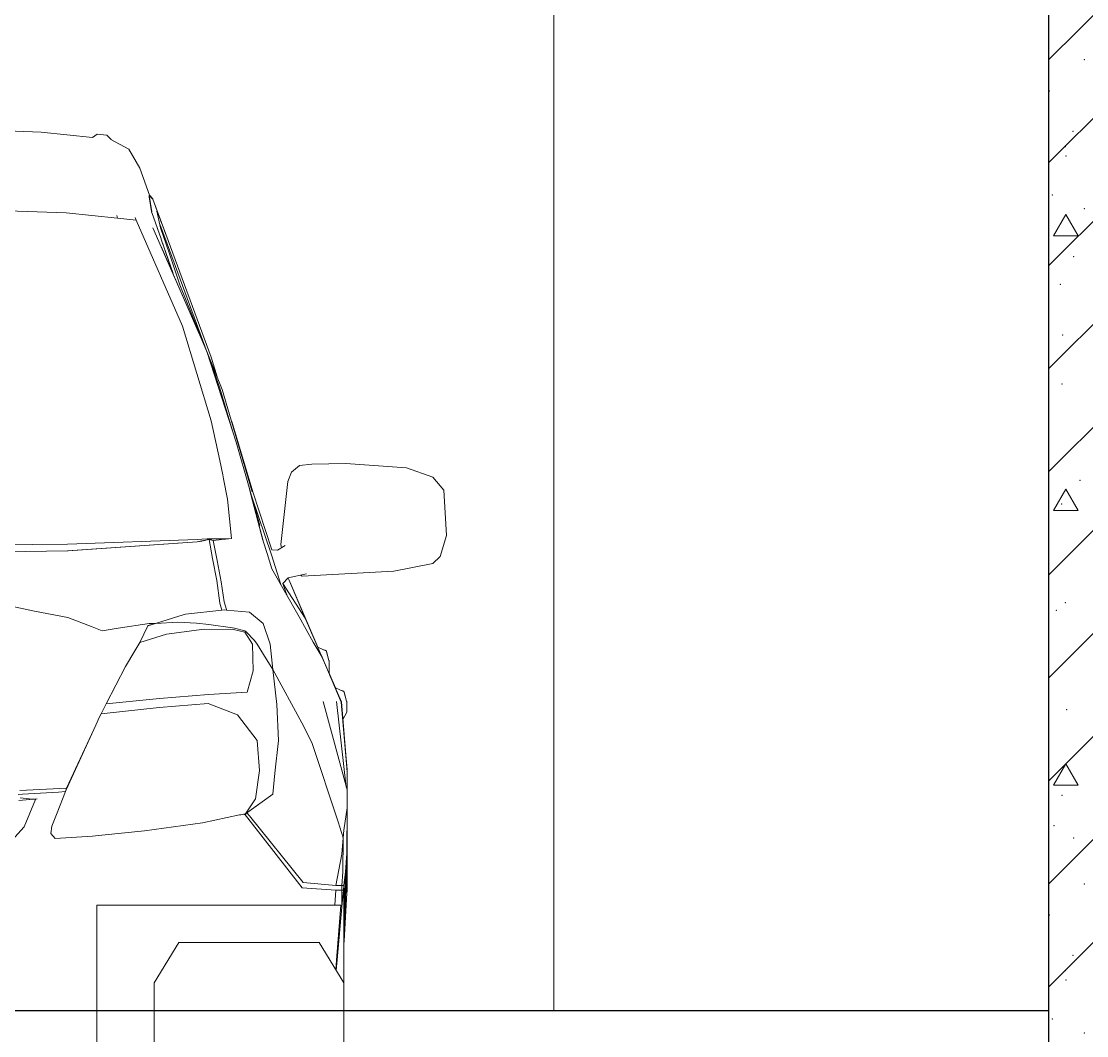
# Model space of a CAD drawing. Header units: millimetres. Extents: x 18162 to 7085488, y 72188 to 247925.
# Drawn here: x 4272667 to 4273960, y 100423 to 101654 of the extents above; entities that cross this region are included whole.
import ezdxf

# ---------------------------------------------------------------- set-up
doc = ezdxf.new("R2010")
doc.units = ezdxf.units.MM
doc.header["$MEASUREMENT"] = 0
for name, color, linetype in [('Archicad Doors', 7, 'Continuous'), ('Interior - Furniture', 7, 'Continuous'), ('Structural - Bearing', 7, 'Continuous')]:
    doc.layers.add(name, color=color, linetype=linetype)

# ---------------------------------------------------------------- blocks, each defined once
blk = doc.blocks.new('*X1257', base_point=(4294986.6, 104752.7))
at = {"layer": 'Structural - Bearing', "color": 7, "linetype": 'Continuous', "lineweight": 9}
for p, q in [((4273913.1, 101481.7), (4274184.1, 101752.6)), ((4273913.1, 101606.7), (4274059.1, 101752.6)), ((4273913.1, 101356.7), (4274213.1, 101656.7)), ((4273913.1, 101231.7), (4274213.1, 101531.7)), ((4273934.1, 101419.3), (4273919.1, 101393.3)), ((4273949.2, 101393.3), (4273934.1, 101419.3)), ((4273913.1, 101106.7), (4274213.1, 101406.7)), ((4273919.1, 101393.3), (4273949.2, 101393.3)), ((4273913.1, 100981.7), (4274213.1, 101281.7)), ((4273913.1, 100856.7), (4274213.1, 101156.7)), ((4273934.1, 101086), (4273919.1, 101060)), ((4273949.2, 101060), (4273934.1, 101086)), ((4273919.1, 101060), (4273949.2, 101060)), ((4273934.1, 100752.6), (4274213.1, 101031.7)), ((4273913.1, 100481.7), (4274184.1, 100752.6)), ((4273913.1, 100606.7), (4274059.1, 100752.6)), ((4273913.1, 100731.7), (4273934.1, 100752.6)), ((4273934.1, 100752.6), (4273919.1, 100726.6)), ((4273949.2, 100726.6), (4273934.1, 100752.6)), ((4273919.1, 100726.6), (4273949.2, 100726.6))]:
    blk.add_line(p, q, dxfattribs=at)
for p in [(4273956.8, 101606.9), (4273914.3, 101569), (4273943, 101520), (4273933.7, 101501.5), (4273934.5, 101490.1), (4273918, 101443), (4273956.8, 101426.1), (4273943.6, 101367.9), (4273927.5, 101334.6), (4273930.6, 101272.8), (4273929.7, 101213.6), (4273951.3, 101096.4), (4273929.2, 101067.8), (4273933.7, 100948.2), (4273922.9, 100939), (4273935.2, 100818.4), (4273929.7, 100714.5), (4273919.8, 100677.6), (4273943.6, 100662.7), (4273956.8, 100606.9), (4273914.3, 100569), (4273943, 100520), (4273933.7, 100501.5), (4273934.5, 100490.1), (4273918, 100443), (4273956.8, 100426)]:
    blk.add_point(p, dxfattribs=at)

msp = doc.modelspace()

# ---------------------------------------------------------------- hatches: boundary and pattern name
at = {"layer": 'Structural - Bearing', "linetype": 'Continuous', "lineweight": 9}
h = msp.add_hatch(dxfattribs=at)
h.set_pattern_fill('Lightweight_Concrete_0003', style=0, pattern_type=2)
h.set_pattern_definition([(0, (4294986.6, 104752.7), (0, 1169.134), [73.125, -601.875]), (0, (4295324.1, 105337.3), (0, 1169.134), [73.125, -601.875]), (60, (4294986.6, 104752.7), (-1012.5, 584.567), [73.125, -601.875]), (60, (4295661.6, 104752.7), (-1012.5, 584.567), [73.125, -601.875]), (120, (4295059.7, 104752.7), (1012.5, 584.567), [73.125, -601.875]), (120, (4295734.7, 104752.7), (1012.5, 584.567), [73.125, -601.875]), (0, (4294986.58, 104865.2), (0, 225), [0, -225, 0, -337.5]), (45, (4295099.08, 104865.2), (-159.099, 159.099), [0, -168.75, 0, -281.25])])
h.paths.add_polyline_path([(4273913.1, 100452.7), (4267763.1, 100452.7), (4267763.1, 100402.7), (4273913.1, 100402.7)])

# ---------------------------------------------------------------- linework, layer by layer
at = {"layer": 'Archicad Doors', "color": 7, "linetype": 'Continuous', "lineweight": 9}
msp.add_line((4273313.1, 103452.7), (4273313.1, 100452.7), dxfattribs=at)
at = {"layer": 'Interior - Furniture', "color": 7, "linetype": 'Continuous', "lineweight": 13}
for p, q in [((4272429.9, 101528.9), (4272690.6, 101518.9)), ((4272690.6, 101518.9), (4272753.2, 101512.4)), ((4272753.1, 101512.4), (4272758.8, 101516.7)), ((4272758.8, 101516.7), (4272770.4, 101515.3)), ((4272770.4, 101515.3), (4272775.6, 101510)), ((4272775.5, 101510.1), (4272797.2, 101498.6)), ((4272810.4, 101475.3), (4272797.2, 101498.6)), ((4272822.1, 101442.7), (4272810.4, 101475.3)), ((4272824.6, 101422.8), (4272821.8, 101440.6)), ((4272821.9, 101440.8), (4272822, 101442.2)), ((4272826.1, 101437.9), (4272822, 101442.2)), ((4272822.1, 101442.7), (4272822.1, 101442.1)), ((4272822.1, 101442.5), (4272826.1, 101438)), ((4272824.9, 101422.5), (4272822.1, 101440.1)), ((4272549.1, 101427.3), (4272721.3, 101421.3)), ((4272826.1, 101438), (4272826.1, 101437.9)), ((4272826.1, 101438), (4272826.2, 101437.7)), ((4272831.5, 101423.4), (4272826.1, 101437.9)), ((4272826.2, 101437.7), (4272830.4, 101427)), ((4272830.4, 101427), (4272837.3, 101407.7)), ((4272830.4, 101427), (4272830.5, 101426.2)), ((4272721.3, 101421.3), (4272612.6, 101425.1)), ((4272721.3, 101421.3), (4272783.6, 101414.7)), ((4272783.6, 101414.8), (4272721.3, 101421.3)), ((4272783.5, 101414.8), (4272782.4, 101418)), ((4272806.1, 101412.3), (4272783.5, 101414.8)), ((4272806.1, 101412.4), (4272783.6, 101414.8)), ((4272783.6, 101414.7), (4272806.1, 101412.4)), ((4272804.9, 101415.7), (4272806.1, 101412.3)), ((4272824.8, 101421.9), (4272824.7, 101422.2)), ((4272836.5, 101389.5), (4272825, 101421.5)), ((4272825, 101421.5), (4272836.5, 101389.5)), ((4272831.2, 101423.2), (4272835.7, 101402.9)), ((4272832.6, 101420.4), (4272831.5, 101423.4)), ((4272841.9, 101395.1), (4272832.6, 101420.4)), ((4272842.8, 101392.7), (4272832.6, 101420.4)), ((4272806.1, 101412.4), (4272862.1, 101283.5)), ((4272862.1, 101283.5), (4272806.1, 101412.4)), ((4272826.2, 101403), (4272883.4, 101272.6)), ((4272840.7, 101391.2), (4272834.7, 101407.4)), ((4272835.7, 101402.9), (4272846.1, 101372.5)), ((4272850.4, 101348.6), (4272836.5, 101389.3)), ((4272836.5, 101389.3), (4272850.5, 101348.1)), ((4272892.4, 101251.9), (4272840.7, 101391.2)), ((4272897.2, 101246), (4272841.9, 101395.1)), ((4272836.5, 101380.2), (4272882.7, 101274.2)), ((4272846.1, 101372.5), (4272859.1, 101334)), ((4272850.9, 101347.1), (4272850.4, 101348.6)), ((4272850.5, 101348.1), (4272850.7, 101347.5)), ((4272859.1, 101334), (4272910.6, 101206.8)), ((4272862.1, 101283.5), (4272896.9, 101168.8)), ((4272896.9, 101168.8), (4272862.1, 101283.5)), ((4272883.4, 101272.6), (4272892, 101252.8)), ((4272892, 101252.8), (4272927.3, 101142.7)), ((4272892, 101252.8), (4272907.5, 101208.3)), ((4272904.5, 101221.9), (4272897.2, 101246)), ((4272904.4, 101222.3), (4272897.2, 101246)), ((4272922.4, 101157.9), (4272907.5, 101208.3)), ((4272907.5, 101208.3), (4272922.9, 101156.5)), ((4272910.6, 101206.8), (4272946.8, 101082.8)), ((4272896.9, 101168.8), (4272907.5, 101120.5)), ((4272907.5, 101120.5), (4272896.9, 101168.8)), ((4272922, 101167.9), (4272947.8, 101082.8)), ((4272897.3, 101167.2), (4272897.3, 101167.1)), ((4272927.3, 101142.7), (4272943.1, 101088)), ((4272907.5, 101120.5), (4272911.3, 101103.1)), ((4273004.4, 101114.7), (4273019.2, 101116.3)), ((4273019.2, 101116.3), (4273060.4, 101117.2)), ((4273060.4, 101117.2), (4273134.1, 101111.9)), ((4272990, 101095.1), (4272994.7, 101106.6)), ((4272994.7, 101106.6), (4273004.4, 101114.7)), ((4273134.1, 101111.9), (4273166.1, 101100.4)), ((4272912.2, 101098.4), (4272911.3, 101103.1)), ((4272912.2, 101098.4), (4272917, 101073.6)), ((4272917, 101073.6), (4272912.2, 101098.4)), ((4272981.7, 101018.6), (4272990, 101095.1)), ((4273166.1, 101100.4), (4273179.4, 101084.8)), ((4272943.1, 101088), (4272943, 101088.5)), ((4272956, 101041.7), (4272943.1, 101088)), ((4272943.1, 101088), (4272943.1, 101088)), ((4272943.1, 101088), (4272945.4, 101079.3)), ((4272959.8, 101023.9), (4272945.4, 101079.3)), ((4272945.4, 101079.3), (4272960, 101023.2)), ((4272947.8, 101082.8), (4272970.9, 101012.1)), ((4273179.4, 101084.8), (4273182.7, 101029.5)), ((4272917, 101073.6), (4272921.7, 101025.9)), ((4272921.7, 101025.9), (4272917, 101073.6)), ((4272970.1, 101006.1), (4272946.3, 101076.6)), ((4272892.3, 101025.6), (4272897.3, 101025.7)), ((4272897.3, 101025.7), (4272921.7, 101025.9)), ((4272921.7, 101025.9), (4272897.3, 101025.2)), ((4272899.4, 101023.7), (4272921.7, 101025.9)), ((4273182.7, 101029.5), (4273174.8, 101004)), ((4272547.9, 101017), (4272722.9, 101019.2)), ((4272722.9, 101019.2), (4272880, 101024.9)), ((4272880, 101022), (4272722.9, 101010.9)), ((4272723.5, 101010.9), (4272880, 101022)), ((4272880, 101024.9), (4272885.8, 101025.2)), ((4272885.8, 101023.3), (4272880, 101022)), ((4272880, 101022), (4272885.8, 101022.9)), ((4272885.8, 101025.2), (4272892.3, 101025.6)), ((4272892.3, 101024.5), (4272885.8, 101023.3)), ((4272885.8, 101022.9), (4272892.2, 101024.2)), ((4272892.2, 101024.2), (4272894.6, 101024.8)), ((4272897.3, 101025.2), (4272892.3, 101024.5)), ((4272894.6, 101024.8), (4272898.8, 101001.6)), ((4272894.6, 101024.8), (4272899.4, 101023.7)), ((4272904.2, 100999.4), (4272899.4, 101023.7)), ((4272960, 101023.2), (4272960.1, 101022.8)), ((4272960.1, 101022.8), (4272960.1, 101023)), ((4272964.9, 101007.7), (4272960.1, 101022.8)), ((4272960.1, 101022.8), (4272964.9, 101007.7)), ((4272977.5, 101011.8), (4272986.7, 101017.4)), ((4272982.5, 101014.8), (4272981.7, 101018.6)), ((4272722.9, 101010.9), (4272646.8, 101009.9)), ((4272646.8, 101009.9), (4272722.9, 101010.9)), ((4272722.9, 101010.9), (4272723.5, 101010.9)), ((4272898.8, 101001.6), (4272903.8, 100974.9)), ((4272970.7, 100989.3), (4272964.9, 101007.7)), ((4272964.9, 101007.7), (4272970.7, 100989.3)), ((4272981.5, 100970.3), (4272970.1, 101006.1)), ((4272970.8, 101012.1), (4272977.5, 101011.8)), ((4273174.8, 101004), (4273166.1, 100995.6)), ((4272904.2, 100999.4), (4272909.3, 100973.5)), ((4272970, 100991.7), (4272969.9, 100992)), ((4272970.7, 100989.3), (4273003.8, 100931.1)), ((4273166.1, 100995.6), (4273118.6, 100986.5)), ((4272903.8, 100974.9), (4272907.6, 100947.5)), ((4272990.5, 100978.1), (4272984, 100971.2)), ((4272990.4, 100978), (4272991.3, 100976.3)), ((4273012.9, 100983), (4272990.5, 100978.1)), ((4272991.3, 100976.3), (4273011.1, 100929.4)), ((4273026.7, 100894.1), (4272991.3, 100976.3)), ((4273007.5, 100980.2), (4273005.5, 100981.4)), ((4273118.6, 100986.5), (4273007.5, 100980.2)), ((4272909.3, 100973.5), (4272913, 100949.3)), ((4272984.2, 100971.4), (4272985.8, 100966.5)), ((4272984.2, 100971.4), (4273011.3, 100929.2)), ((4272984.2, 100971.4), (4273011.1, 100929.4)), ((4272985.7, 100966.6), (4272989.3, 100956.5)), ((4272913, 100949.3), (4272915.5, 100940)), ((4272865.9, 100934.1), (4272910.1, 100939.2)), ((4272907.6, 100947.5), (4272910.1, 100939.1)), ((4272910.1, 100939.2), (4272912.9, 100939.5)), ((4272912.9, 100939.5), (4272915.7, 100939.2)), ((4272915.7, 100939.2), (4272915.5, 100940)), ((4272915.5, 100940), (4272915.5, 100940)), ((4272915.7, 100939.2), (4272943.4, 100936.7)), ((4272943.4, 100936.7), (4272960.2, 100923)), ((4272943.4, 100936.7), (4272943.4, 100936.7)), ((4272820.1, 100920.2), (4272829.5, 100923)), ((4272829.4, 100923), (4272820.3, 100920.3)), ((4272857.9, 100931.7), (4272829.4, 100923)), ((4272829.5, 100923), (4272857.9, 100931.7)), ((4272857.9, 100931.7), (4272865.9, 100934.1)), ((4272865.9, 100934.1), (4272865.9, 100934.1)), ((4272960.2, 100923), (4272968.7, 100897.8)), ((4273003.8, 100931.1), (4273020.8, 100900.4)), ((4273011.3, 100929.2), (4273011.1, 100929.4)), ((4273029.4, 100887.4), (4273011.3, 100929.2)), ((4272810.4, 100899.9), (4272820.1, 100920.2)), ((4272820.3, 100920.1), (4272810.4, 100899.9)), ((4272843, 100910.1), (4272810.4, 100899.9)), ((4272820.3, 100920.3), (4272820.3, 100920.1)), ((4272888.4, 100915.9), (4272843, 100910.1)), ((4272924, 100915.5), (4272888.4, 100915.9)), ((4272937.8, 100912.5), (4272924, 100915.5)), ((4272947.1, 100897.9), (4272937.8, 100912.5)), ((4272810.4, 100899.9), (4272804.3, 100889.5)), ((4272810.4, 100899.9), (4272810.4, 100899.9)), ((4272810.4, 100899.9), (4272810.4, 100899.9)), ((4272947.1, 100897.9), (4272947.1, 100897.9)), ((4272947.9, 100865.5), (4272947.1, 100897.9)), ((4272968.7, 100897.8), (4272972.1, 100867.2)), ((4273020.8, 100900.4), (4273031.7, 100882.1)), ((4272793.3, 100870.7), (4272804.3, 100889.5)), ((4272804.3, 100889.5), (4272793.3, 100870.7)), ((4273026.5, 100894.2), (4273036.9, 100889.3)), ((4273030.7, 100883.7), (4273029.4, 100887.4)), ((4273029.4, 100887.4), (4273054.9, 100828.4)), ((4273032.7, 100891.3), (4273036.8, 100890)), ((4273036.8, 100890), (4273040, 100878)), ((4273036.9, 100889.3), (4273040.3, 100876.5)), ((4272769.5, 100825.3), (4272793.3, 100870.7)), ((4272793.3, 100870.7), (4272769.5, 100825.3)), ((4273031.7, 100882.1), (4273031.7, 100882.1)), ((4273031.7, 100882.1), (4273054.9, 100827.3)), ((4273040, 100878), (4273040.2, 100877.6)), ((4273040.1, 100877.6), (4273040.2, 100877.6)), ((4273040.2, 100877.6), (4273040.3, 100876.5)), ((4273040.3, 100876.5), (4273040.3, 100864.7)), ((4272940.6, 100839.4), (4272947.9, 100865.5)), ((4272976.7, 100824.6), (4272972.1, 100867.2)), ((4273040.3, 100864.7), (4273040.3, 100864.5)), ((4273040.3, 100864.5), (4273040.3, 100862.3)), ((4273048, 100844.7), (4273040.3, 100862.6)), ((4273041.2, 100859.7), (4273055.1, 100827.8)), ((4273047.8, 100844.8), (4273058.3, 100839.9)), ((4272834.4, 100832), (4272769.5, 100825.3)), ((4272894, 100836.7), (4272834.4, 100832)), ((4272940.6, 100839.4), (4272894, 100836.7)), ((4273054.2, 100841.8), (4273058.2, 100840.6)), ((4273058.2, 100840.6), (4273061.5, 100828.5)), ((4273058.3, 100839.9), (4273061.8, 100827)), ((4272763.4, 100813.4), (4272769.5, 100825.3)), ((4272769.5, 100825.3), (4272763.4, 100813.4)), ((4272833.9, 100821), (4272763.4, 100813.4)), ((4272893.4, 100825.8), (4272833.9, 100821)), ((4272929.1, 100812), (4272893.4, 100825.8)), ((4272978.9, 100780.8), (4272976.7, 100824.6)), ((4273062, 100721), (4273032.8, 100828.4)), ((4273049.1, 100828.4), (4273061.1, 100724.2)), ((4273054.9, 100828.4), (4273055.1, 100827.8)), ((4273054.9, 100827.3), (4273062, 100743.1)), ((4273055.1, 100827.8), (4273062, 100743.8)), ((4273061.5, 100828.5), (4273061.6, 100828.1)), ((4273061.6, 100828.1), (4273061.8, 100827)), ((4273061.6, 100828.1), (4273061.6, 100828.1)), ((4273061.8, 100827), (4273061.7, 100815.2)), ((4272757.1, 100799.4), (4272761.6, 100809.4)), ((4272761.6, 100809.4), (4272757.2, 100799.5)), ((4272761.6, 100809.4), (4272763.4, 100813.4)), ((4272763.4, 100813.4), (4272761.6, 100809.4)), ((4272952.8, 100780.9), (4272929.1, 100812)), ((4273061.7, 100815.1), (4273056.8, 100806.5)), ((4273061.7, 100815.2), (4273061.7, 100815.1)), ((4272721.1, 100721.2), (4272754.8, 100794.4)), ((4272754.8, 100794.4), (4272721.5, 100723.2)), ((4272757.2, 100799.5), (4272754.8, 100794.4)), ((4272754.8, 100794.4), (4272757.1, 100799.4)), ((4272955.6, 100744.3), (4272952.8, 100780.9)), ((4272974.5, 100741.4), (4272978.9, 100780.8)), ((4273058.6, 100785.8), (4273058.5, 100786)), ((4273058.6, 100785.8), (4273062, 100745.7)), ((4272950.8, 100710.1), (4272955.6, 100744.3)), ((4272971.8, 100715.9), (4272974.5, 100741.4)), ((4272974.6, 100741.4), (4272974.6, 100741.4)), ((4272974.6, 100741.4), (4272974.6, 100741.4)), ((4273061.9, 100745.8), (4273062, 100744)), ((4273061.9, 100745.8), (4273061.9, 100745.8)), ((4273062, 100745.7), (4273062, 100744)), ((4273062, 100744), (4273062, 100743.8)), ((4273062, 100743.8), (4273062, 100686.5)), ((4273062, 100743.1), (4273062, 100721.2)), ((4272668.2, 100715.8), (4272663, 100715.5)), ((4272721.5, 100723.2), (4272664.7, 100720.2)), ((4272711.7, 100718.1), (4272668.2, 100715.8)), ((4272710.1, 100693.2), (4272720.3, 100719)), ((4272720.3, 100719), (4272710.1, 100693.2)), ((4272720.3, 100719), (4272711.7, 100718.1)), ((4272721.5, 100723.2), (4272720.3, 100719)), ((4272720.3, 100719), (4272721.1, 100721.2)), ((4272721.5, 100723.2), (4272721.5, 100723.2)), ((4272971.8, 100715.9), (4272938.7, 100692)), ((4272940.4, 100693.2), (4272971.8, 100715.9)), ((4273062, 100721), (4273062, 100720.7)), ((4273062, 100699.2), (4273062, 100721)), ((4272685.9, 100710.1), (4272663.7, 100708.2)), ((4272665.1, 100711.5), (4272680, 100709.7)), ((4272670.3, 100676.3), (4272683.8, 100709.2)), ((4272679.3, 100709.7), (4272685.9, 100710.1)), ((4272680.3, 100709.6), (4272683.8, 100709.2)), ((4272938.7, 100692), (4272950.8, 100710.1)), ((4273062, 100707.7), (4273062, 100712.6)), ((4273062, 100598), (4273062, 100707.7)), ((4272703.7, 100676.8), (4272710.1, 100693.2)), ((4272931.6, 100690.5), (4272886.7, 100680.8)), ((4272933.1, 100690.8), (4272931.6, 100690.5)), ((4272933.1, 100690.8), (4272936.5, 100691.6)), ((4272938.7, 100692), (4272936.5, 100691.6)), ((4272936.5, 100691.6), (4272936.5, 100691.6)), ((4272936.5, 100691.6), (4272938.1, 100690.7)), ((4272938.1, 100690.7), (4272938.2, 100690.6)), ((4272938.2, 100690.5), (4272940.4, 100693.2)), ((4272938.2, 100690.6), (4272941.4, 100686.7)), ((4272941.4, 100686.7), (4272938.2, 100690.5)), ((4272943.5, 100689.4), (4272940.4, 100693.2)), ((4273062, 100699.2), (4273058, 100671.9)), ((4273062, 100699.2), (4273061.7, 100643.8)), ((4273062, 100699.2), (4273062, 100662.3)), ((4272702.7, 100668.2), (4272703.7, 100676.8)), ((4272703.7, 100676.8), (4272702.7, 100668.2)), ((4272703.7, 100676.8), (4272703.7, 100676.8)), ((4272816, 100671.4), (4272886.7, 100680.8)), ((4272886.7, 100680.8), (4272816.1, 100671.4)), ((4272886.7, 100680.8), (4272886.7, 100680.8)), ((4273007.4, 100601.9), (4272941.4, 100686.7)), ((4272943.5, 100689.4), (4273008.9, 100608.6)), ((4272670.3, 100676.3), (4272655.2, 100659.5)), ((4272707.7, 100662.1), (4272702.7, 100668.2)), ((4272702.7, 100668.2), (4272707.7, 100662)), ((4272753, 100664.8), (4272707.7, 100662.1)), ((4272707.7, 100662), (4272753, 100664.8)), ((4272764.3, 100666), (4272753, 100664.8)), ((4272816, 100671.4), (4272764.3, 100666)), ((4272764.3, 100666), (4272816, 100671.4)), ((4272816.1, 100671.4), (4272816, 100671.4)), ((4273058, 100671.9), (4273057.2, 100662.7)), ((4273055.5, 100643), (4273057.2, 100662.7)), ((4273062, 100662.3), (4273061.7, 100643.8)), ((4273062, 100661.5), (4273061.9, 100596.1)), ((4273061.9, 100659.2), (4273061.9, 100596)), ((4273062, 100598), (4273062, 100662.3)), ((4273048.4, 100604.8), (4273055.5, 100643)), ((4273061.7, 100643.8), (4273060, 100621.6)), ((4273061.4, 100627.7), (4273061.6, 100642.6)), ((4273061.4, 100639.9), (4273061.4, 100627.7)), ((4273061.7, 100643), (4273061.9, 100596)), ((4273058.3, 100537.4), (4273061.4, 100627.7)), ((4273061.3, 100624.8), (4273061.1, 100635.7)), ((4273060, 100621.6), (4273057.9, 100604.9)), ((4273060.2, 100624), (4273058, 100550.7)), ((4273048.5, 100599.3), (4273007.4, 100601.9)), ((4273008.9, 100608.6), (4273048.4, 100604.8)), ((4273047, 100581.1), (4273048.5, 100599.3)), ((4273055.5, 100604.9), (4273048.4, 100604.8)), ((4273048.4, 100604.8), (4273048.4, 100604.8)), ((4273055.8, 100599.2), (4273048.5, 100599.3)), ((4273055.5, 100604.9), (4273057.9, 100604.9)), ((4273057.5, 100599.2), (4273055.7, 100579)), ((4273055.8, 100599.2), (4273057.5, 100599.2)), ((4273057.9, 100604.9), (4273057.5, 100599.2)), ((4273058, 100602.8), (4273058, 100606.1)), ((4273058, 100573.9), (4273058, 100602.8)), ((4273058.3, 100537.4), (4273061.9, 100596)), ((4273062, 100598), (4273061.9, 100596.2)), ((4273061.9, 100596.1), (4273061.9, 100595.9)), ((4272758.4, 100514.4), (4272758.4, 100581.1)), ((4273049.1, 100514.4), (4273054.5, 100581.1)), ((4273055.7, 100579), (4273050.1, 100514.9)), ((4273058, 100527.8), (4273058, 100573.9)), ((4273059.3, 100567), (4273058.1, 100553)), ((4273059.5, 100571.8), (4273058.3, 100559.7)), ((4272858, 100535.6), (4272828, 100486.8)), ((4273028, 100535.6), (4272858, 100535.6)), ((4273058, 100486.8), (4273028, 100535.6)), ((4273058, 100534.3), (4273058.5, 100538.1)), ((4273058, 100534.6), (4273058.3, 100537.4)), ((4273058.5, 100538.1), (4273058.6, 100541.5)), ((4273058, 100486.8), (4273058, 100527.8)), ((4273048.2, 100502.8), (4273049.1, 100514.4)), ((4273050.1, 100514.9), (4273048.9, 100501.6))]:
    msp.add_line(p, q, dxfattribs=at)
at = {"layer": 'Interior - Furniture', "color": 7, "linetype": 'Continuous', "lineweight": 13, "flags": 128}
for points in [[(4271629.3, 100913.9), (4271641.6, 100919), (4271670.8, 100930), (4271711.2, 100937.7), (4271844.6, 100966.1), (4271944.7, 100977.6), (4271969.5, 100980.6), (4272076.4, 100982.5), (4272082.6, 100982.6), (4272195.6, 100983.5), (4272197, 100983.5), (4272198.4, 100983.5), (4272311.4, 100982.6), (4272317.6, 100982.5), (4272424.5, 100980.6), (4272449.3, 100977.6), (4272549.5, 100966.1), (4272682.8, 100937.7), (4272723.2, 100930), (4272752.5, 100919), (4272764.7, 100913.9)], [(4272764.7, 100913.9), (4272784.1, 100917.1), (4272822, 100923), (4272825.6, 100923), (4272829.4, 100923)], [(4272829.5, 100923), (4272856.7, 100924.4), (4272879.4, 100923.2), (4272894.3, 100921.5), (4272923.1, 100917.5), (4272925.5, 100917), (4272938.1, 100913.8), (4272939.1, 100913.1), (4272949.5, 100902.4), (4272952.8, 100897.8), (4272960.6, 100885.3), (4272972.1, 100867.2), (4273007.1, 100802.5), (4273019.3, 100778.6), (4273051.1, 100682.2), (4273057.2, 100662.7), (4273056.9, 100621), (4273055.5, 100604.9), (4273055.7, 100600.2), (4273055.8, 100599.2), (4273055.8, 100590.1), (4273055.7, 100579)], [(4272758.4, 100581.1), (4272758.4, 100387.6), (4272758.5, 100296.2), (4272758.5, 100216.8)], [(4273054.5, 100581.1), (4272852.9, 100581.1), (4272789.8, 100581.1), (4272758.4, 100581.1)], [(4272828, 100486.8), (4272828, 100459.3), (4272828, 100386.1), (4272828, 100322.7), (4272828, 100259.3), (4272828, 100186.2), (4272828, 100158.6)], [(4273058, 100158.6), (4273058, 100186.2), (4273058, 100259.3), (4273058, 100322.7), (4273058, 100386.1), (4273058, 100459.3), (4273058, 100486.8)]]:
    msp.add_lwpolyline(points, dxfattribs=at)
at = {"layer": 'Structural - Bearing', "color": 7, "linetype": 'Continuous', "lineweight": 25}
for p, q in [((4273913.1, 104492.7), (4273913.1, 100452.7)), ((4273913.1, 100452.7), (4267763.1, 100452.7)), ((4273913.1, 100452.7), (4273913.1, 100402.7))]:
    msp.add_line(p, q, dxfattribs=at)

# ---------------------------------------------------------------- block references
at = {"layer": 'Structural - Bearing', "lineweight": 0}
msp.add_blockref('*X1257', (4294986.6, 104752.7), dxfattribs=at)

doc.saveas('drawing.dxf')
